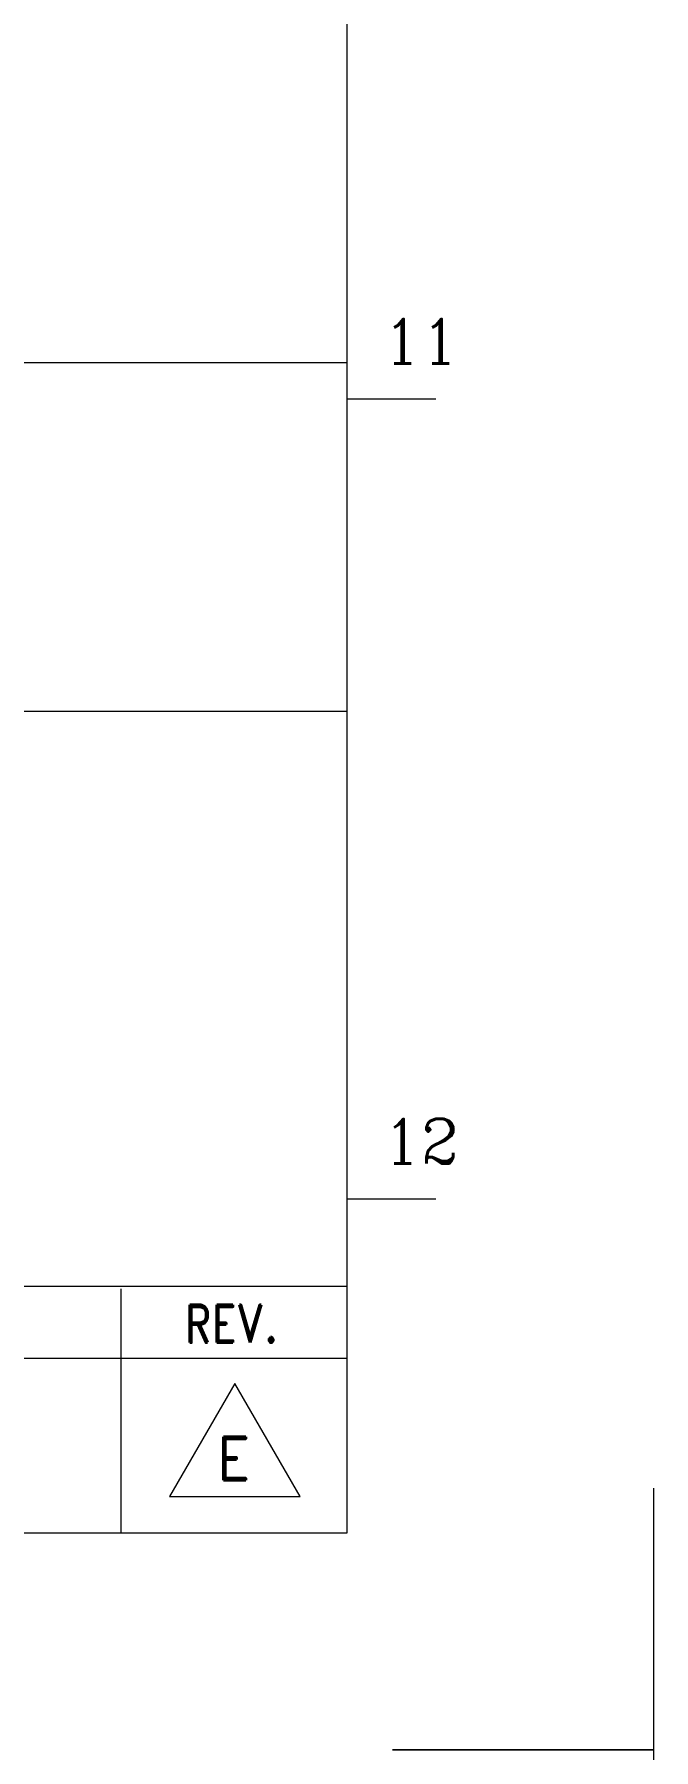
# Model space of a CAD drawing. Header units: millimetres. Extents: x 63700 to 182600, y -289551 to -205451.
# Drawn here: x 120637 to 123150, y -247501 to -240543 of the extents above; entities that cross this region are included whole.
import ezdxf
from ezdxf.enums import TextEntityAlignment as Align

# ---------------------------------------------------------------- set-up
doc = ezdxf.new("R2010")
doc.units = ezdxf.units.MM
doc.header["$LTSCALE"] = 50
doc.layers.add('1', color=7, linetype='Continuous')
doc.layers.add('TAN-TIT', color=30, linetype='Continuous', lineweight=0)
doc.styles.add('COM', font='COMPLEX', dxfattribs={"height": 5})
doc.styles.add('RD20', font='ROMAND.SHX', dxfattribs={"width": 0.8, "height": 2})
doc.styles.add('RD6', font='ROMAND.shx', dxfattribs={"width": 0.83, "height": 6})

# ---------------------------------------------------------------- blocks, each defined once
blk = doc.blocks.new('BORDER')
at = {"layer": 'TAN-TIT', "linetype": 'Continuous'}
for p, q in [((237800, 168200), (233559, 168200)), ((237800, 163959), (237800, 168200)), ((237800, 0), (237800, 4241)), ((233559, 0), (237800, 0))]:
    blk.add_line(p, q, dxfattribs=at)
at = {"layer": 'TAN-TIT'}
for p, q in [((232823, 3520), (232823, 164680)), ((193237, 22508), (232823, 22508)), ((232823, 21915), (234266, 21915)), ((193237, 16852), (232823, 16852)), ((232823, 8937), (234266, 8937)), ((193237, 7521), (232823, 7521)), ((229148, 7479), (229148, 3520)), ((232823, 6348), (193237, 6348)), ((231000, 5942), (229939, 4106)), ((232060, 4106), (231000, 5942)), ((232823, 4856), (232823, 4899)), ((229939, 4106), (232060, 4106)), ((4977, 3520), (232823, 3520))]:
    blk.add_line(p, q, dxfattribs=at)
at = {"layer": 'TAN-TIT', "style": 'COM'}
for s, p in [('11', (233400, 22492)), ('12', (233400, 9513))]:
    blk.add_text(s, height=721, dxfattribs=at).set_placement(p)
at = {"layer": 'TAN-TIT', "style": 'RD6', "width": 0.83}
blk.add_text('REV.', height=612, dxfattribs=at).set_placement((230185, 6605))

msp = doc.modelspace()

# ---------------------------------------------------------------- block references
at = {"layer": '1', "xscale": 0.25, "yscale": 0.25, "zscale": 0.25}
for p in [(63700.3, -247500.7), (63700.3, -289550.7)]:
    msp.add_blockref('BORDER', p, dxfattribs=at)

# ---------------------------------------------------------------- texts
at = {"style": 'RD20'}
msp.add_text('E', height=176.7, dxfattribs=at).set_placement((121445.8, -246407.9), align=Align.CENTER)

doc.saveas('drawing.dxf')
